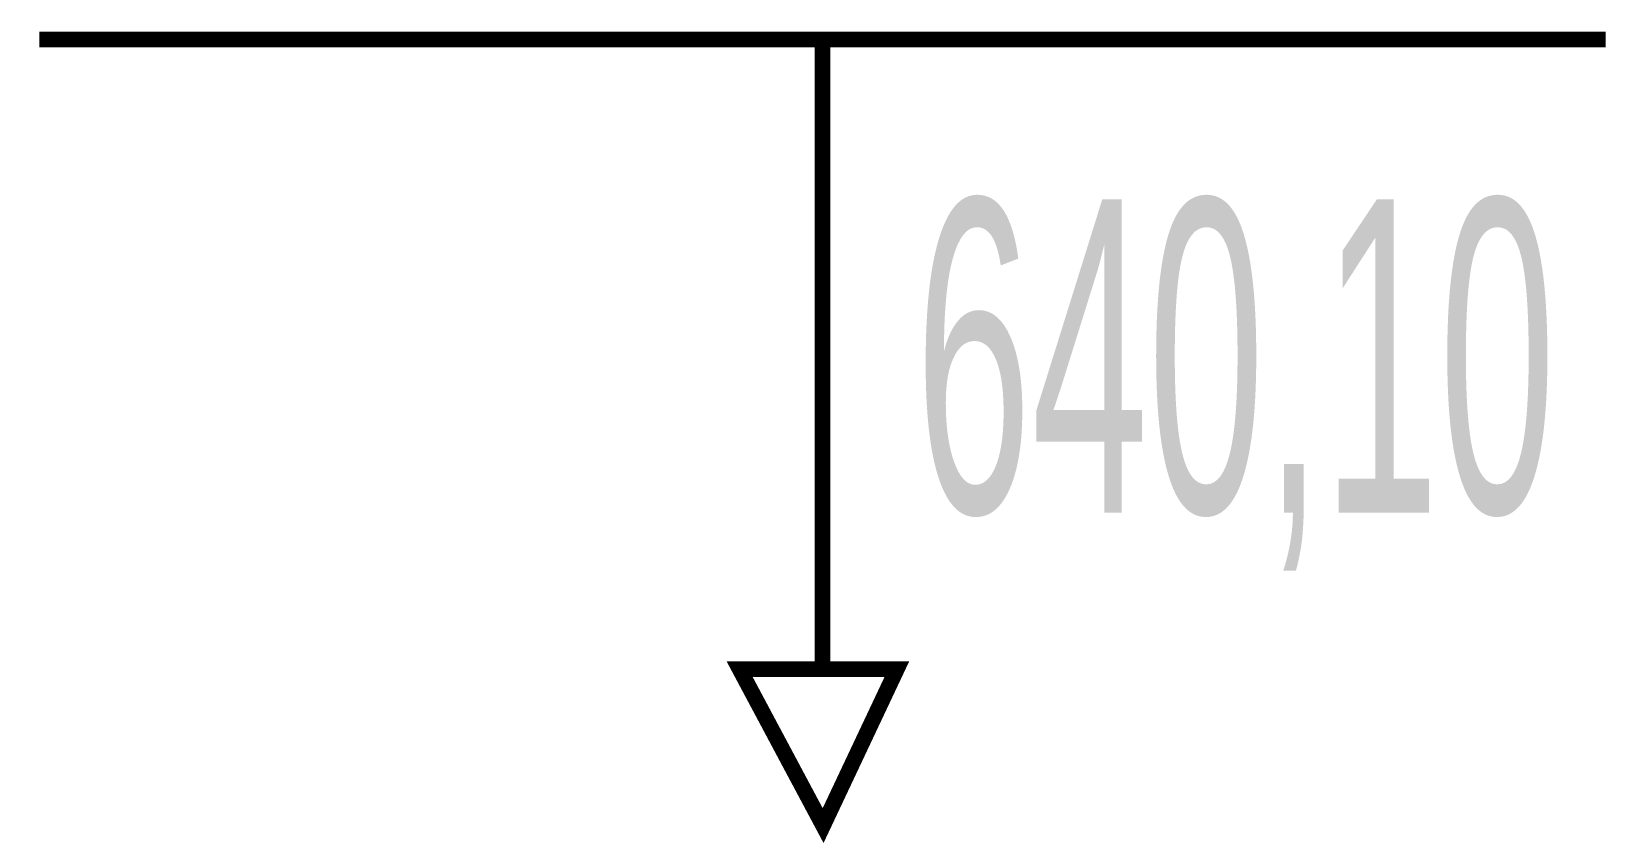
# Model space of a CAD drawing. Extents: x 2.9 to 13, y 0.1 to 5.2.
import ezdxf

# ---------------------------------------------------------------- set-up
doc = ezdxf.new("R2010")
doc.units = 0
doc.header["$MEASUREMENT"] = 0
doc.layers.get('0').update_dxf_attribs({"linetype": 'CONTINUOUS'})
doc.styles.add('LZ_FONTS_FS', font='hxm.ttf', dxfattribs={"width": 0.7})

msp = doc.modelspace()

# ---------------------------------------------------------------- linework, layer by layer
at = {"const_width": 0.1}
for points in [[(2.909, 5.156), (12.909, 5.156)], [(7.909, 1.156), (7.909, 5.156)], [(7.913, 0.135), (7.38, 1.134), (8.384, 1.134), (7.913, 0.135)]]:
    msp.add_lwpolyline(points, dxfattribs=at)

# ---------------------------------------------------------------- texts
at = {"style": 'LZ_FONTS_FS', "width": 0.5}
msp.add_text('640,10', height=2, dxfattribs=at).set_placement((8.5, 2.134))

doc.saveas('drawing.dxf')
